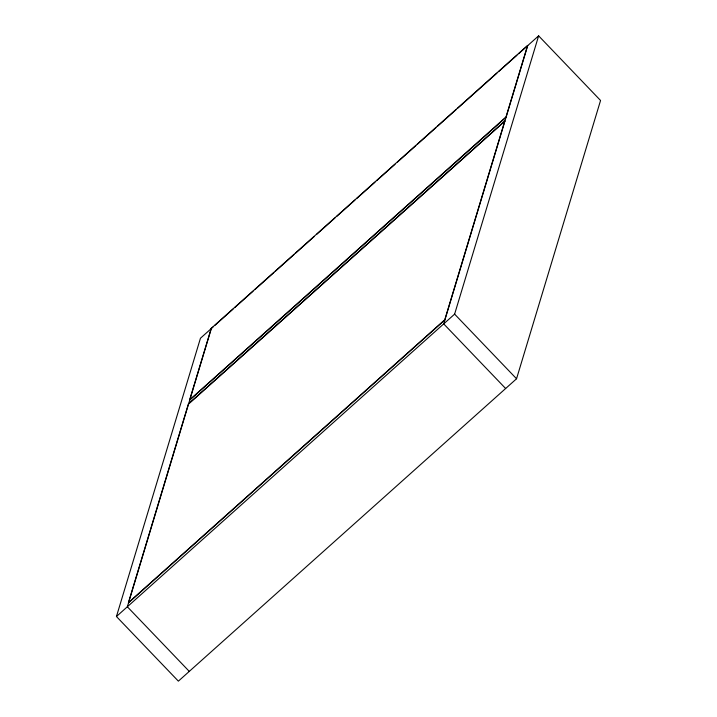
<?xml version="1.0" encoding="UTF-8"?>
<svg xmlns="http://www.w3.org/2000/svg" width="717" height="717" viewBox="0 0 717 717"><rect width="100%" height="100%" fill="white"/><g stroke="black" fill="none" stroke-linecap="round" stroke-linejoin="round"><path stroke-width="1.08" d="M518.588 53.766L538.628 35.85L600.559 100.479L516.545 378.764L178.372 681.15L116.441 616.521L200.455 338.236L212.985 327.042M211.04 329.551L127.348 606.77L189.279 671.399M527.721 45.601L443.706 323.887L505.637 388.515M116.441 616.521L454.614 314.136L538.628 35.85M214.652 325.545L233.025 309.117M234.692 307.629L253.065 291.201M254.732 289.704L273.939 272.532M275.606 271.044L293.979 254.616M295.646 253.119L314.019 236.7M316.52 234.459L334.893 218.031M336.56 216.534L354.933 200.106M356.6 198.618L374.973 182.19M376.64 180.702L395.013 164.274M397.514 162.033L415.887 145.605M417.554 144.108L435.927 127.689M437.594 126.192L455.967 109.764M457.634 108.276L496.881 73.179M498.548 71.691L516.921 55.263M189.763 400.041L506.112 117.167M188.562 404.021L504.92 121.137M128.549 602.791L444.898 319.907M454.614 314.136L516.545 378.764M188.428 403.877L128.415 602.656L444.773 319.773L504.786 121.003L188.428 403.877M211.237 328.35L189.629 399.907L505.987 117.023L527.587 45.467L211.237 328.35"/></g></svg>
